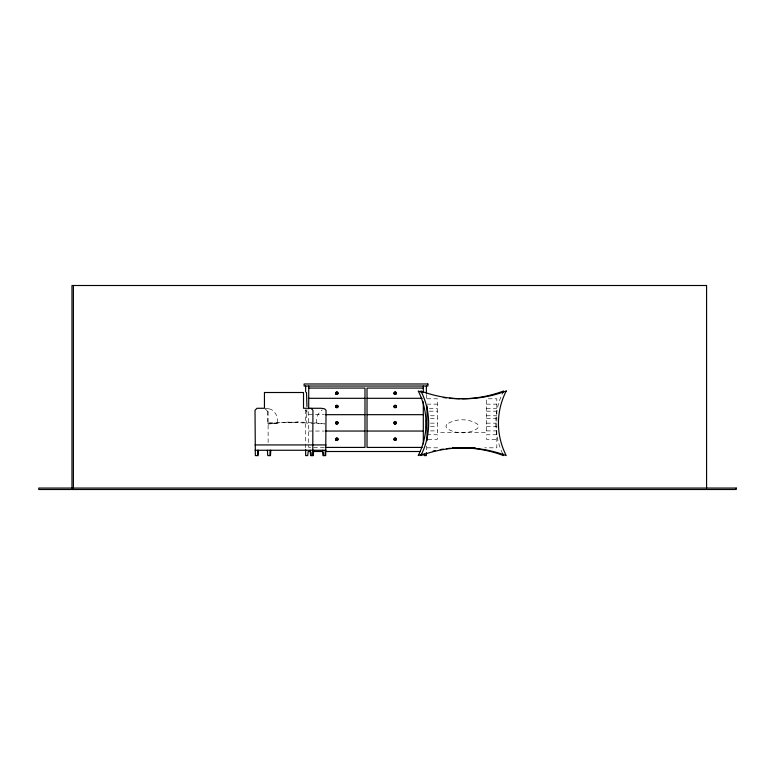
<?xml version="1.0" encoding="UTF-8"?>
<svg xmlns="http://www.w3.org/2000/svg" width="775" height="775" viewBox="0 0 775 775"><rect width="100%" height="100%" fill="white"/><g stroke="black" fill="none" stroke-linecap="round" stroke-linejoin="round"><path stroke-width="0.58" stroke-dasharray="3.88 2.91" d="M314.64 422.811L324.909 423.935L306.493 423.073L306.91 409.462M312.296 422.559L298.007 422.055L283.262 422.559L268.121 424.051L277.566 423.073L277.566 420.505A12.526 12.1 -90 0 0 271.88 409.878L269.506 408.871L268.121 410.314L268.121 444.937M267.792 411.389L267.443 423.073L298.007 422.055M427.006 398.786L437.313 398.786L437.313 432.653L486.506 432.653L486.506 398.786L496.814 398.786L496.814 447.814L484.782 447.814M427.006 404.153L437.313 404.153M486.506 404.153L496.814 404.153M265.05 408.28L269.506 408.871M429.292 408.735L437.313 408.735M486.506 408.735L496.814 408.735M429.292 411.186L437.313 411.186M486.506 411.186L496.814 411.186M308.712 414.673L324.279 414.673M430.445 415.768L437.313 415.768M486.506 415.768L496.814 415.768M430.445 418.568L437.313 418.568M486.506 418.568L496.814 418.568M267.443 423.073L277.566 423.073M430.445 423.15L437.313 423.15M486.506 423.15L496.814 423.15M430.445 426.308L437.313 426.308M486.506 426.308L496.814 426.308M430.445 430.89L437.313 430.89M486.506 430.89L496.814 430.89M308.712 431.045L324.279 431.045M427.006 434.756L437.313 434.756L437.313 439.338L427.006 439.338M496.814 434.756L486.506 434.756L486.506 439.338L496.814 439.338M324.279 447.417L308.712 447.417L308.712 409.994M427.006 447.814L440.239 447.814M286.973 422.055L306.493 423.073M305.176 409.839L306.871 411.428M265.292 409.064L267.821 411.428M426.366 394.427L426.366 400.423M426.366 446.003L426.366 451.999M316.617 423.073L316.617 420.505A12.526 12.1 -90 0 1 322.293 409.878M306.842 411.389L306.842 413.559M305.641 410.014L305.641 448.405M502.607 453.588A70.922 70.922 0 0 1 502.607 393.002M446.739 424.342L445.935 426.308L446.739 428.265C455.448 434.329 469.001 434.329 477.7 428.265L478.504 426.308L477.7 424.342C469.001 418.277 455.448 418.277 446.739 424.342"/><path stroke-width="1.16" d="M257.513 455.603L257.717 450.265M269.894 455.603L270.097 450.265M312.742 455.603L312.945 410.314L310.988 408.28M325.122 455.603L325.326 450.265M258.443 450.265L258.085 455.603L255.363 455.603L255.014 410.314L256.971 408.28L264.449 408.28L264.449 392.508L303.509 392.508L303.509 408.28L321.373 408.28L324.667 408.871L326.052 410.314L325.703 455.603L322.981 455.603L322.623 450.265M270.824 450.265L270.475 455.603L267.753 455.603L267.394 450.265M313.672 450.265L313.313 455.603L310.601 455.603L310.242 450.265M308.712 388.072L364.986 388.072L364.986 447.417L325.471 447.417M423.305 388.072L367.03 388.072L367.03 447.417L422.104 447.417M308.712 398.302L364.986 398.302M367.03 398.302L422.104 398.302M325.471 414.673L364.986 414.673M367.03 414.673L423.305 414.673M325.471 431.045L364.986 431.045M367.03 431.045L423.305 431.045M255.014 444.937L326.052 444.937M452.28 447.814L475.153 447.814M255.014 450.265L326.052 450.265M310.61 451.505L308.198 451.505L307.685 455.603L305.641 455.603L305.641 449.597M313.013 451.505L322.652 451.505M326.265 451.505L420.195 451.505M424.07 453.549L424.322 455.603L426.366 455.603L426.366 452.532M306.493 392.508L306.958 406.507M323.437 452.397L323.553 455.603M311.046 452.397L311.172 455.603M706.577 488.056L706.577 285.5L71.968 285.5L71.968 488.056M427.006 405.955L427.006 440.646M426.366 386.028L426.366 393.225M426.366 419.614L426.366 428.013M423.305 386.028L423.305 392.625M423.305 401.808L423.305 443.91M308.712 386.028L308.712 408.832M305.641 386.028L305.641 392.024M73.402 285.5L73.402 488.056M502.607 453.588A70.922 70.922 0 0 0 503.595 455.603A120.977 120.977 0 0 0 453.637 448.037M502.607 393.002A70.922 70.922 0 0 1 503.595 390.997A120.977 120.977 0 0 1 461.939 398.776M459.866 398.776A120.977 120.977 0 0 1 449.49 398.243M446.4 397.904A120.977 120.977 0 0 1 443.31 397.498M422.133 392.402A120.977 120.977 0 0 1 418.219 390.997A70.922 70.922 0 0 1 418.219 455.603A120.977 120.977 0 0 1 422.133 454.198M433.109 451.05A120.977 120.977 0 0 1 435.133 450.595M440.229 449.597A120.977 120.977 0 0 1 443.31 449.103M446.4 448.686A120.977 120.977 0 0 1 450.527 448.26M427.907 383.983L304.11 383.983L304.11 386.028L427.907 386.028L427.907 383.983M736.25 488.056L38.75 488.056L38.75 489.5L736.25 489.5L736.25 488.056M506.23 390.997A70.922 70.922 0 0 0 506.23 455.603A120.977 120.977 0 0 0 420.854 455.603A70.922 70.922 0 0 0 420.854 390.997A120.977 120.977 0 0 0 506.23 390.997M336.098 407.466A1.23 1.23 0 0 0 338.065 406.652A1.23 1.23 0 0 0 336.379 405.354A1.23 1.23 0 0 0 336.098 407.466M336.205 407.321A1.046 1.046 0 0 0 337.89 406.623A1.046 1.046 0 0 0 336.447 405.519A1.046 1.046 0 0 0 336.205 407.321M394.417 394.165A1.23 1.23 0 0 0 396.383 393.351A1.23 1.23 0 0 0 394.698 392.053A1.23 1.23 0 0 0 394.417 394.165M394.523 394.02A1.046 1.046 0 0 0 396.209 393.322A1.046 1.046 0 0 0 394.766 392.218A1.046 1.046 0 0 0 394.523 394.02M394.417 407.466A1.23 1.23 0 0 0 396.383 406.652A1.23 1.23 0 0 0 394.698 405.354A1.23 1.23 0 0 0 394.417 407.466M394.523 407.321A1.046 1.046 0 0 0 396.209 406.623A1.046 1.046 0 0 0 394.766 405.519A1.046 1.046 0 0 0 394.523 407.321M394.417 423.838A1.23 1.23 0 0 0 396.383 423.024A1.23 1.23 0 0 0 394.698 421.726A1.23 1.23 0 0 0 394.417 423.838M394.523 423.692A1.046 1.046 0 0 0 396.209 422.995A1.046 1.046 0 0 0 394.766 421.891A1.046 1.046 0 0 0 394.523 423.692M394.417 440.2A1.23 1.23 0 0 0 396.383 439.386A1.23 1.23 0 0 0 394.698 438.098A1.23 1.23 0 0 0 394.417 440.2M394.523 440.064A1.046 1.046 0 0 0 396.209 439.367A1.046 1.046 0 0 0 394.766 438.262A1.046 1.046 0 0 0 394.523 440.064M336.098 440.2A1.23 1.23 0 0 0 338.065 439.386A1.23 1.23 0 0 0 336.379 438.098A1.23 1.23 0 0 0 336.098 440.2M336.205 440.064A1.046 1.046 0 0 0 337.89 439.367A1.046 1.046 0 0 0 336.447 438.262A1.046 1.046 0 0 0 336.205 440.064M336.098 423.838A1.23 1.23 0 0 0 338.065 423.024A1.23 1.23 0 0 0 336.379 421.726A1.23 1.23 0 0 0 336.098 423.838M336.205 423.692A1.046 1.046 0 0 0 337.89 422.995A1.046 1.046 0 0 0 336.447 421.891A1.046 1.046 0 0 0 336.205 423.692M336.098 394.165A1.23 1.23 0 0 0 338.065 393.351A1.23 1.23 0 0 0 336.379 392.053A1.23 1.23 0 0 0 336.098 394.165M336.205 394.02A1.046 1.046 0 0 0 337.89 393.322A1.046 1.046 0 0 0 336.447 392.218A1.046 1.046 0 0 0 336.205 394.02"/></g></svg>
